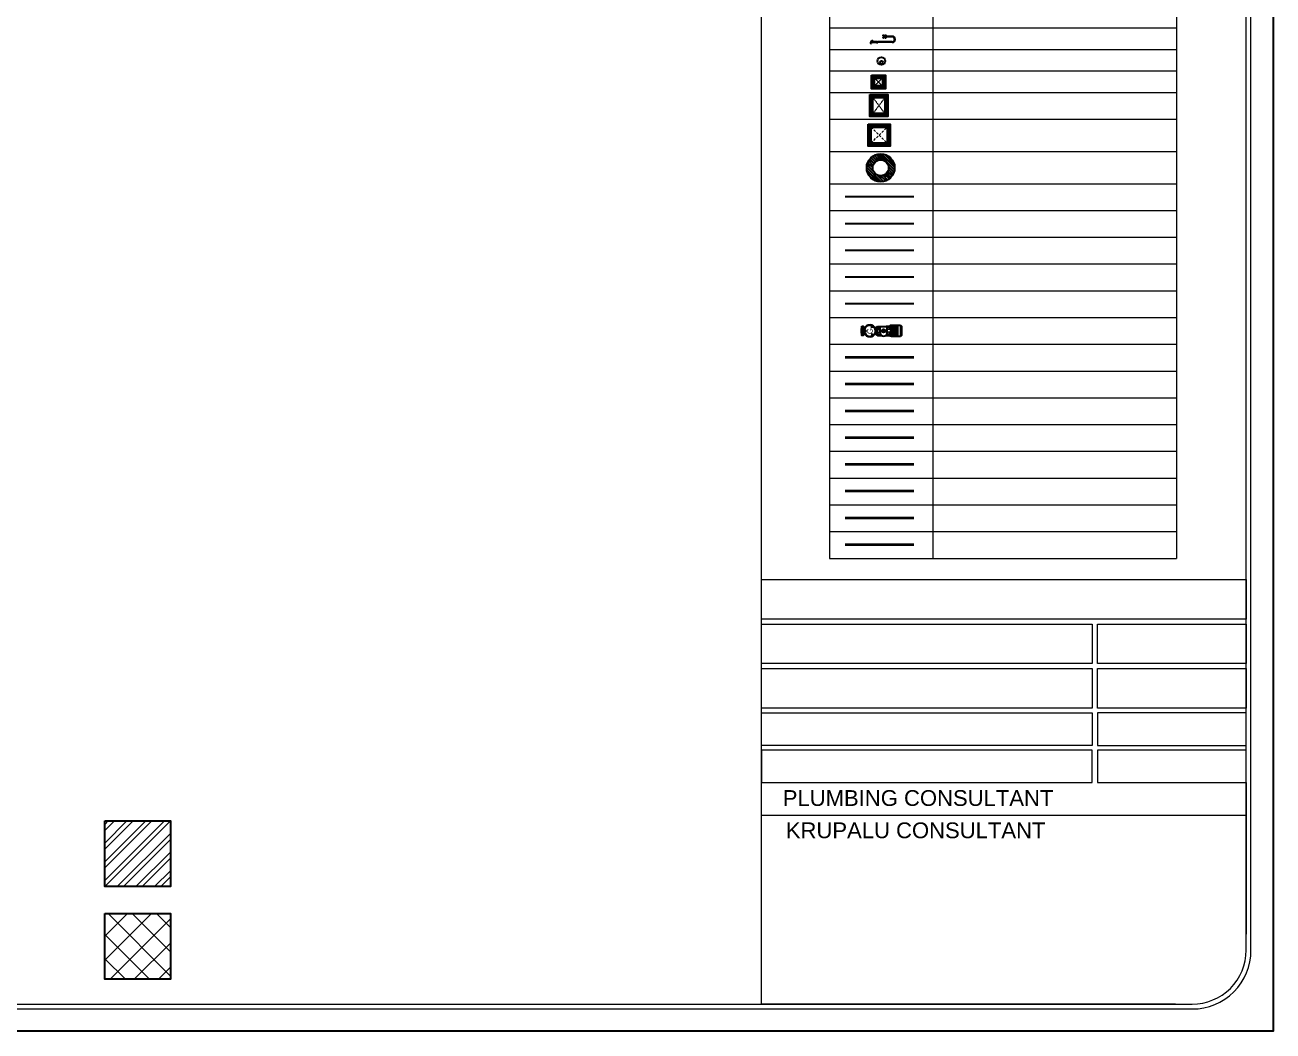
# Model space of a CAD drawing. Header units: inches. Extents: x 1807 to 67852, y 1160 to 20242.
# Drawn here: x 17851 to 18914, y 8125 to 8983 of the extents above; entities that cross this region are included whole.
import ezdxf
from ezdxf.enums import TextEntityAlignment as Align

# ---------------------------------------------------------------- set-up
doc = ezdxf.new("R2010")
doc.units = ezdxf.units.IN
doc.header["$MEASUREMENT"] = 0
doc.linetypes.add('DASHED2', pattern=[0.375, 0.25, -0.125])
for name, color, linetype, lineweight in [('0.75 WATER', 192, 'Continuous', 40), ('1 WATER', 44, 'Continuous', 40), ('1.5 WATER PIPE', 224, 'Continuous', 40), ('12 R.C.C.', 146, 'FENCELINE1', 30), ('18 R.C.C.', 98, 'FENCELINE1', 30), ('2 WATER PIPE', 225, 'Continuous', 40), ('2.5 WATER PIPE', 4, 'Continuous', 40), ('3 WATER PIPE', 3, 'Continuous', 40), ('4 R.C.C.', 6, 'FENCELINE1', 30), ('4 upvc pip', 5, 'Continuous', 30), ('4WATER PIPE', 36, 'Continuous', 40), ('9 R.C.C.', 15, 'FENCELINE1', 30), ('A-HATCH', 252, 'Continuous', 13), ('Bathing', 3, 'Continuous', 30), ('COLD WATER', 4, 'Continuous', 30), ('HATCH', 8, 'Continuous', 0), ('HOT LINE', 1, 'Continuous', 30), ('LEGEND', 7, 'Continuous', 15), ('M.H.', 1, 'Continuous', 30), ('SUNK', 216, 'Continuous', 30), ('SUNK HTACH', 165, 'Continuous', 15), ('WALLS', 7, 'Continuous', 20)]:
    doc.layers.add(name, color=color, linetype=linetype, lineweight=lineweight)
doc.layers.add('1.75', color=106, linetype='Continuous', lineweight=40, true_color=0x006b19)
doc.layers.add('6 R.C.C.', color=56, linetype='FENCELINE1', lineweight=30, true_color=0x707000)
doc.styles.add('Krupalu', font='arial.ttf', dxfattribs={"height": 8})
doc.styles.add('Krupalu 1', font='arial.ttf')
doc.linetypes.add('FENCELINE1', pattern='A,0.25,-0.1,[133,ltypeshp.shx,S=0.1,R=0,X=-0.1,Y=0],-0.1,1', length=1.45)

# ---------------------------------------------------------------- blocks, each defined once
blk = doc.blocks.new('MMKKJ')
at = {"layer": 'Bathing'}
for centre, radius in [((30550.07, -6434.31), 1.69), ((30550.07, -6434.87), 0.608)]:
    blk.add_circle(centre, radius, dxfattribs=at)
blk = doc.blocks.new('SDHGFH')
at = {"layer": 'HATCH'}
h = blk.add_hatch(dxfattribs=at)
h.set_pattern_fill('ANSI32', color=256, scale=4, style=0)
h.paths.add_polyline_path([(60723, -3901.4), (60702, -3901.4), (60702, -3922.4), (60723, -3922.4)])
h.paths.add_polyline_path([(60718.5, -3905.9), (60718.5, -3917.9), (60706.5, -3917.9), (60706.5, -3905.9)], flags=16)
at = {"layer": 'HATCH', "linetype": 'DASHED2'}
for p, q in [((60718.5, -3917.9), (60706.5, -3905.9)), ((60706.5, -3917.9), (60718.5, -3905.9))]:
    blk.add_line(p, q, dxfattribs=at)
at = {"layer": 'M.H.'}
for points in [[(60702, -3901.4), (60723, -3901.4), (60723, -3922.4), (60702, -3922.4)], [(60706.5, -3905.9), (60718.5, -3905.9), (60718.5, -3917.9), (60706.5, -3917.9)]]:
    blk.add_lwpolyline(points, close=True, dxfattribs=at)
blk = doc.blocks.new('fuy')
at = {"layer": 'COLD WATER'}
blk.add_hatch(color=256, dxfattribs=at).paths.add_polyline_path([(11218.78, 91113.83, 1), (11218.78, 91116.26, 1)])
for p, q in [((11216.68, 91128.92), (11215.83, 91130.13)), ((11219.4, 91131.29), (11217.19, 91131.29)), ((11220.96, 91128.92), (11221.8, 91130.13)), ((11215.3, 91119.47), (11215.3, 91116.53)), ((11215.3, 91119.47), (11222.13, 91119.47)), ((11216.63, 91121.27), (11215.52, 91119.47)), ((11220.83, 91121.23), (11222.11, 91119.47)), ((11222.13, 91119.47), (11222.13, 91113.03)), ((11215.3, 91113.55), (11215.3, 91109.55)), ((11222.13, 91109.55), (11222.13, 91113.03)), ((11214.65, 91102.61), (11214.65, 91104.5)), ((11214.65, 91104.5), (11222.94, 91104.5)), ((11222.94, 91102.61), (11214.65, 91102.61)), ((11222.94, 91104.5), (11222.94, 91102.61))]:
    blk.add_line(p, q, dxfattribs=at)
for points in [[(11222.17, 91130.96), (11222.17, 91130.13), (11215.46, 91130.13), (11215.46, 91130.96)], [(11217.19, 91130.96), (11217.19, 91131.29), (11220.44, 91131.29), (11220.44, 91130.96)]]:
    blk.add_lwpolyline(points, close=True, dxfattribs=at)
for points in [[(11214.9, 91109.55), (11214.9, 91110.14), (11215.3, 91110.14)], [(11222.69, 91104.5), (11222.69, 91109.55), (11214.9, 91109.55), (11214.9, 91104.5)], [(11222.69, 91109.55), (11222.69, 91110.19), (11222.13, 91110.19)], [(11222.94, 91102.61), (11222.2, 91101.85), (11215.43, 91101.85), (11214.65, 91102.61)]]:
    blk.add_lwpolyline(points, dxfattribs=at)
blk.add_circle((11218.78, 91115.04), 1.22, dxfattribs=at)
for start, end in [(163.62198, 16.37802), (16.37802, 163.62198)]:
    blk.add_arc((11218.82, 91125.08), 4.4, start, end, dxfattribs=at)
at = {"layer": 'HATCH'}
for p, q in [((11217.07, 91129.12), (11217.07, 91130.13)), ((11218.82, 91130.13), (11218.82, 91129.17)), ((11220.59, 91130.13), (11220.59, 91129.11)), ((11215.93, 91119.47), (11215.93, 91117.16)), ((11216.44, 91118.98), (11215.93, 91119.47)), ((11216.44, 91117.44), (11216.44, 91118.98)), ((11216.44, 91118.98), (11217.87, 91118.98)), ((11216.63, 91119.8), (11216.63, 91121.27)), ((11217.87, 91119.47), (11217.87, 91117.76)), ((11219.76, 91119.47), (11219.76, 91117.76)), ((11221.19, 91118.98), (11219.76, 91118.98)), ((11220.83, 91119.82), (11220.83, 91121.23)), ((11221.19, 91118.98), (11221.7, 91119.47)), ((11221.19, 91117.62), (11221.19, 91118.98)), ((11215.45, 91109.55), (11215.45, 91104.5)), ((11215.93, 91112.92), (11215.93, 91110.43)), ((11216.44, 91110.92), (11215.93, 91110.43)), ((11215.93, 91110.43), (11217.87, 91110.43)), ((11215.96, 91109.55), (11215.96, 91104.5)), ((11216.44, 91112.65), (11216.44, 91110.92)), ((11216.44, 91110.92), (11217.87, 91110.92)), ((11216.46, 91109.55), (11216.46, 91104.5)), ((11216.97, 91109.55), (11216.97, 91104.5)), ((11217.48, 91109.55), (11217.48, 91104.5)), ((11217.87, 91110.43), (11217.87, 91112.33)), ((11217.98, 91109.55), (11217.98, 91104.5)), ((11218.49, 91109.55), (11218.49, 91104.5)), ((11219, 91109.55), (11219, 91108.97)), ((11219.27, 91108.97), (11219.25, 91105.8)), ((11219.5, 91109.55), (11219.5, 91108.97)), ((11219.76, 91110.43), (11219.76, 91112.33)), ((11221.19, 91110.92), (11219.76, 91110.92)), ((11221.7, 91110.43), (11219.76, 91110.43)), ((11220.56, 91108.42), (11219.95, 91108.46)), ((11220.01, 91109.55), (11220.01, 91108.97)), ((11220.52, 91109.55), (11220.52, 91108.97)), ((11221.02, 91109.55), (11221.02, 91108.97)), ((11221.19, 91112.46), (11221.19, 91110.92)), ((11221.19, 91110.92), (11221.7, 91110.43)), ((11221.53, 91109.55), (11221.53, 91108.97)), ((11221.7, 91112.46), (11221.7, 91110.43)), ((11222.04, 91109.55), (11222.04, 91108.97)), ((11219, 91105.8), (11219, 91104.5)), ((11219.5, 91105.8), (11219.5, 91104.5)), ((11220.56, 91106.47), (11219.95, 91106.45)), ((11220.01, 91105.8), (11220.01, 91104.5)), ((11220.52, 91105.8), (11220.52, 91104.5)), ((11221.02, 91105.8), (11221.02, 91104.5)), ((11221.53, 91105.8), (11221.53, 91104.5)), ((11222.04, 91105.8), (11222.04, 91104.5))]:
    blk.add_line(p, q, dxfattribs=at)
for points in [[(11219.58, 91128.61, -0.312452), (11219.62, 91128.56, -0.02483), (11219.62, 91128.47, -0.312452), (11219.58, 91128.42, 0.242394), (11218.78, 91127.63, -0.312452), (11218.73, 91127.6, -0.02483), (11218.64, 91127.6, -0.312452), (11218.59, 91127.64, 0.242394), (11217.81, 91128.43, -0.312452), (11217.77, 91128.49, -0.02483), (11217.77, 91128.58, -0.312452), (11217.81, 91128.63, 0.242394), (11218.61, 91129.41, -0.312452), (11218.66, 91129.45, -0.02483), (11218.75, 91129.45, -0.312452), (11218.8, 91129.41, 0.242394)], [(11215.39, 91123.95, -0.312452), (11215.41, 91124.01, -0.02483), (11215.49, 91124.05, -0.312452), (11215.56, 91124.05, 0.242394), (11216.64, 91123.76, -0.312452), (11216.7, 91123.73, -0.02483), (11216.74, 91123.65, -0.312452), (11216.73, 91123.59, 0.242394), (11216.44, 91122.51, -0.312452), (11216.42, 91122.45, -0.02483), (11216.34, 91122.4, -0.312452), (11216.28, 91122.41, 0.242394), (11215.2, 91122.7, -0.312452), (11215.14, 91122.73, -0.02483), (11215.09, 91122.81, -0.312452), (11215.1, 91122.87, 0.242394)], [(11221.51, 91122.68, -0.312452), (11221.45, 91122.67, -0.02483), (11221.37, 91122.72, -0.312452), (11221.34, 91122.78, 0.242394), (11221.05, 91123.86, -0.312452), (11221.04, 91123.92, -0.02483), (11221.09, 91124, -0.312452), (11221.15, 91124.03, 0.242394), (11222.23, 91124.32, -0.312452), (11222.29, 91124.32, -0.02483), (11222.37, 91124.28, -0.312452), (11222.4, 91124.22, 0.242394), (11222.69, 91123.14, -0.312452), (11222.7, 91123.08, -0.02483), (11222.65, 91123, -0.312452), (11222.59, 91122.97, 0.242394)]]:
    blk.add_lwpolyline(points, format="xyb", close=True, dxfattribs=at)
for points in [[(11216.63, 91119.47), (11216.63, 91119.8), (11216.05, 91119.8), (11216.05, 91119.47)], [(11217.94, 91119.47), (11217.94, 91119.81), (11217.33, 91119.81), (11217.33, 91119.47)], [(11219.92, 91119.47), (11219.92, 91119.81), (11219.31, 91119.81), (11219.31, 91119.47)], [(11220.83, 91119.47), (11220.83, 91119.82), (11221.44, 91119.82), (11221.44, 91119.47)], [(11222.69, 91108.97), (11222.69, 91105.8), (11218.49, 91105.8), (11218.49, 91108.97)], [(11222.21, 91108.23), (11222.21, 91106.73), (11221.12, 91106.73), (11221.12, 91108.23)]]:
    blk.add_lwpolyline(points, close=True, dxfattribs=at)
for points in [[(11221.7, 91119.47), (11221.7, 91117.62)], [(11219.13, 91109.55), (11219.13, 91110.1), (11218.24, 91110.1), (11218.24, 91109.55)], [(11220.94, 91108.78), (11220.35, 91108.78), (11219.95, 91108.46), (11219.95, 91106.45), (11220.32, 91106.07), (11220.93, 91106.08)], [(11222.69, 91108.42), (11222.23, 91108.78), (11220.94, 91108.78), (11220.56, 91108.42), (11220.56, 91106.47), (11220.93, 91106.08), (11222.27, 91106.08), (11222.69, 91106.52)]]:
    blk.add_lwpolyline(points, dxfattribs=at)
at = {"layer": 'HATCH', "ltscale": 0.5}
blk.add_circle((11218.78, 91115.04), 1.42, dxfattribs=at)
at = {"layer": 'HATCH'}
for centre, radius, start, end in [((11218.82, 91125.08), 3.84, 98.38775, 206.33381), ((11218.82, 91125.08), 3.84, 18.84286, 85.75014), ((11218.82, 91125.08), 3.84, 338.97142, 18.84286), ((11218.82, 91125.08), 3.84, 218.97142, 326.33381), ((11218.82, 91115.04), 2.88, 63.93821, 116.06179), ((11218.82, 91115.04), 2.88, 243.93821, 296.06179)]:
    blk.add_arc(centre, radius, start, end, dxfattribs=at)
at = {"layer": 'HOT LINE'}
for p, q in [((11217.41, 91117.62), (11221.81, 91117.62)), ((11221.81, 91112.46), (11221.81, 91117.62)), ((11217.41, 91112.46), (11221.81, 91112.46))]:
    blk.add_line(p, q, dxfattribs=at)
blk.add_arc((11217.41, 91115.04), 2.58, 90, 270, dxfattribs=at)
at = {"layer": 'LEGEND', "style": 'Krupalu 1'}
blk.add_text('G', height=4, dxfattribs=at).set_placement((11218.61, 91123.17), align=Align.CENTER)
blk = doc.blocks.new('GDFHJHUKU')
at = {"layer": 'HATCH'}
h = blk.add_hatch(dxfattribs=at)
h.set_pattern_fill('ANSI32', color=256, scale=4, style=0)
h.paths.add_polyline_path([(60715.7, -3842.5), (60688.7, -3842.5), (60688.7, -3875.5), (60715.7, -3875.5)])
h.paths.add_polyline_path([(60711.2, -3871), (60693.2, -3871), (60693.2, -3847), (60711.2, -3847)], flags=16)
at = {"layer": 'HATCH', "linetype": 'DASHED2', "ltscale": 3}
for p, q in [((60693.2, -3847), (60711.2, -3871)), ((60693.2, -3871), (60711.2, -3847))]:
    blk.add_line(p, q, dxfattribs=at)
at = {"layer": 'M.H.'}
for points in [[(60688.7, -3842.5), (60715.7, -3842.5), (60715.7, -3875.5), (60688.7, -3875.5)], [(60693.2, -3847), (60711.2, -3847), (60711.2, -3871), (60693.2, -3871)]]:
    blk.add_lwpolyline(points, close=True, dxfattribs=at)
blk = doc.blocks.new('ASDFDSF')
at = {"layer": 'HATCH'}
h = blk.add_hatch(dxfattribs=at)
h.set_pattern_fill('ANSI32', color=256, scale=4, style=0)
h.paths.add_polyline_path([(60739.9, -3794.5), (60706.9, -3794.5), (60706.9, -3827.5), (60739.9, -3827.5)])
h.paths.add_polyline_path([(60735.4, -3799), (60735.4, -3823), (60711.4, -3823), (60711.4, -3799)], flags=16)
at = {"layer": 'HATCH', "linetype": 'DASHED2', "ltscale": 15}
for p, q in [((60711.4, -3799), (60735.4, -3823)), ((60711.4, -3823), (60735.4, -3799))]:
    blk.add_line(p, q, dxfattribs=at)
at = {"layer": 'M.H.'}
for points in [[(60706.9, -3794.5), (60739.9, -3794.5), (60739.9, -3827.5), (60706.9, -3827.5)], [(60711.4, -3799), (60735.4, -3799), (60735.4, -3823), (60711.4, -3823)]]:
    blk.add_lwpolyline(points, close=True, dxfattribs=at)
blk = doc.blocks.new('DFGHERA')
at = {"layer": 'HATCH'}
h = blk.add_hatch(dxfattribs=at)
h.set_pattern_fill('ANSI32', color=256, scale=8, angle=90, style=0)
h.paths.add_polyline_path([(60596.9, -3942.1, 1), (60638.9, -3942.1, 1)])
h.paths.add_polyline_path([(60629.9, -3942.1, 1), (60605.9, -3942.1, 1)], flags=16)
at = {"layer": 'M.H.'}
for radius in [21, 12]:
    blk.add_circle((60617.9, -3942.1), radius, dxfattribs=at)
blk = doc.blocks.new('JGHVB')
at = {"layer": 'Bathing'}
for p, q in [((30486.14, -6376.03), (30485.23, -6375.86)), ((30486.21, -6375.68), (30485.3, -6375.51)), ((30485.7, -6377.86), (30485.7, -6375.95)), ((30486.05, -6377.86), (30485.7, -6377.86)), ((30485.7, -6378.67), (30485.7, -6377.9)), ((30486.05, -6377.9), (30485.7, -6377.9)), ((30486.05, -6376.67), (30485.71, -6376.67)), ((30485.72, -6377.9), (30485.72, -6377.86)), ((30486.03, -6377.9), (30486.03, -6377.86)), ((30486.05, -6377.86), (30486.05, -6376.02)), ((30486.05, -6378.67), (30486.05, -6377.9)), ((30486.2, -6375.99), (30486.67, -6376.47)), ((30486.24, -6375.83), (30486.73, -6376.41)), ((30486, -6378.87), (30485.74, -6378.87)), ((30485.74, -6378.87), (30485.74, -6379.27)), ((30486, -6379.27), (30485.74, -6379.27)), ((30485.78, -6386.66, -7.68), (30485.78, -6379.27)), ((30485.98, -6386.66, -7.68), (30485.98, -6379.27)), ((30486, -6378.87), (30486, -6379.27)), ((30488.47, -6382.84), (30488.25, -6383.06)), ((30488.26, -6382.37), (30488.47, -6382.59)), ((30488.39, -6382.23), (30488.61, -6382.45)), ((30488.61, -6382.98), (30488.39, -6383.2)), ((30488.52, -6383.31), (30488.52, -6383.57)), ((30488.52, -6383.31), (30488.61, -6383.31)), ((30488.52, -6383.57), (30488.69, -6383.57, 0)), ((30488.61, -6382.98), (30488.61, -6383.48)), ((30488.87, -6383.48), (30488.61, -6383.48)), ((30488.64, -6386.66, -3.21), (30488.64, -6383.57, 0)), ((30488.64, -6386.66, -3.21), (30488.64, -6383.57, 0)), ((30488.64, -6386.66, -3.8), (30488.64, -6383.61, -0.62)), ((30488.95, -6383.57), (30488.69, -6383.57, 0)), ((30488.84, -6386.66, -3.21), (30488.84, -6383.57, 0)), ((30488.84, -6386.66, -3.21), (30488.84, -6383.57, 0)), ((30488.84, -6386.66, -3.8), (30488.84, -6383.61, -0.62)), ((30489.08, -6382.23), (30488.86, -6382.45)), ((30488.87, -6382.98), (30489.08, -6383.2)), ((30488.87, -6382.98), (30488.87, -6383.48)), ((30488.95, -6383.31), (30488.87, -6383.31)), ((30488.95, -6383.31), (30488.95, -6383.57)), ((30489.22, -6382.37), (30489, -6382.59)), ((30489, -6382.84), (30489.22, -6383.06))]:
    blk.add_line(p, q, dxfattribs=at)
for centre, radius in [((30488.19, -6382.17), 0.212), ((30488.19, -6383.26), 0.212), ((30488.74, -6382.72), 0.295), ((30488.74, -6382.72), 0.197), ((30489.28, -6382.17), 0.212), ((30489.29, -6383.26), 0.212)]:
    blk.add_circle(centre, radius, dxfattribs=at)
for centre, radius, start, end in [((30486.71, -6376.45), 0.0415, 210.38984, 54.06161), ((30486.55, -6378.58), 0.857, 181.59502, 199.5098), ((30485.2, -6378.58), 0.857, 340.4902, 358.40498), ((30487.31, -6386.65, -7.68), 1.53, 180.35372, 359.64628), ((30487.31, -6386.65, -7.68), 1.33, 180.35372, 359.64628)]:
    blk.add_arc(centre, radius, start, end, dxfattribs=at)
at = {"layer": 'Bathing', "extrusion": (0, 0, -1)}
blk.add_ellipse((30485.26, -6375.68), major_axis=(-0.034, -0.175), ratio=0.332332, dxfattribs=at)
blk.add_ellipse((30486.18, -6375.86), major_axis=(-0.034, -0.175), ratio=0.332332, start_param=3.141593, end_param=6.283185, dxfattribs=at)

msp = doc.modelspace()

# ---------------------------------------------------------------- hatches: boundary and pattern name
at = {"layer": 'SUNK HTACH', "ltscale": 10}
h = msp.add_hatch(dxfattribs=at)
h.set_pattern_fill('ANSI32', color=63, scale=30, angle=180, style=0)
h.set_pattern_definition([(225, (17918.547, 8248.498), (7.955, -7.955), []), (225, (17913.244, 8248.498), (7.955, -7.955), [])])
h.paths.add_polyline_path([(17918.5, 8304.5), (17974.5, 8304.5), (17974.5, 8248.5), (17918.5, 8248.5)])
h = msp.add_hatch(dxfattribs=at)
h.set_pattern_fill('ANSI37', color=1, scale=116.64, style=0)
h.set_pattern_definition([(45, (9867.371, -104776.134), (-10.3096169, 10.3096169), []), (135, (9867.371, -104776.134), (-10.3096169, -10.3096169), [])])
h.paths.add_polyline_path([(17918.5, 8225.5), (17974.5, 8225.5), (17974.5, 8169.5), (17918.5, 8169.5)])

# ---------------------------------------------------------------- linework, layer by layer
at = {"layer": '0.75 WATER', "ltscale": 10}
msp.add_line((18607.7, 8539.6, -4), (18549.2, 8539.6, -4), dxfattribs=at)
at = {"layer": '1 WATER', "ltscale": 10}
msp.add_line((18607.7, 8562.4, -4), (18549.2, 8562.4, -4), dxfattribs=at)
at = {"layer": '1.5 WATER PIPE', "ltscale": 10}
msp.add_line((18607.7, 8608, -4), (18549.2, 8608, -4), dxfattribs=at)
at = {"layer": '1.75', "ltscale": 10}
msp.add_line((18607.7, 8585.2, -4), (18549.2, 8585.2, -4), dxfattribs=at)
at = {"layer": '12 R.C.C.', "ltscale": 5}
msp.add_line((18607.7, 8813.2, -4), (18549.2, 8813.2, -4), dxfattribs=at)
at = {"layer": '18 R.C.C.', "ltscale": 5}
msp.add_line((18607.7, 8836, -4), (18549.2, 8836, -4), dxfattribs=at)
at = {"layer": '2 WATER PIPE', "ltscale": 10}
msp.add_line((18607.7, 8630.8, -4), (18549.2, 8630.8, -4), dxfattribs=at)
at = {"layer": '2.5 WATER PIPE', "ltscale": 10}
msp.add_line((18607.7, 8653.6, -4), (18549.2, 8653.6, -4), dxfattribs=at)
at = {"layer": '3 WATER PIPE', "ltscale": 10}
msp.add_line((18607.7, 8676.4, -4), (18549.2, 8676.4, -4), dxfattribs=at)
at = {"layer": '4 R.C.C.', "ltscale": 5}
msp.add_line((18607.7, 8744.8, -4), (18549.2, 8744.8, -4), dxfattribs=at)
at = {"layer": '4 upvc pip'}
msp.add_lwpolyline([(16490.4, 9838.8), (18913.6, 9838.8), (18913.6, 8125.4), (16490.4, 8125.4)], close=True, dxfattribs=at)
at = {"layer": '4WATER PIPE', "ltscale": 10}
msp.add_line((18607.7, 8699.2, -4), (18549.2, 8699.2, -4), dxfattribs=at)
at = {"layer": '6 R.C.C.', "ltscale": 5}
msp.add_line((18607.7, 8767.6, -4), (18549.2, 8767.6, -4), dxfattribs=at)
at = {"layer": '9 R.C.C.', "ltscale": 5}
msp.add_line((18607.7, 8790.4, -4), (18549.2, 8790.4, -4), dxfattribs=at)
at = {"layer": 'A-HATCH'}
msp.add_line((18478, 8148.4), (18478, 9815.9), dxfattribs=at)
for points in [[(18847.8, 9820), (16552.1, 9820, 0.414214), (16509.2, 9777.1), (16509.2, 8191.2, 0.414214), (16556.1, 8144.2), (18844.8, 8144.2, 0.414214), (18894.8, 8194.2), (18894.8, 9773, 0.414214)], [(18847.8, 9815.9), (16552.1, 9815.9, 0.414214), (16513.3, 9777.1), (16513.3, 8191.2, 0.414214), (16556.1, 8148.4), (18844.8, 8148.4, 0.414214), (18890.7, 8194.2), (18890.7, 9773, 0.414214)]]:
    msp.add_lwpolyline(points, format="xyb", close=True, dxfattribs=at)
at = {"layer": 'HATCH', "ltscale": 10}
for p, q in [((18478, 8148.4), (18478, 8337.1)), ((18890.7, 8337.1), (18890.7, 8207.9)), ((18830.6, 8148.4), (18478, 8148.4))]:
    msp.add_line(p, q, dxfattribs=at)
at = {"layer": 'HATCH', "ltscale": 40}
msp.add_line((18478, 8309.2), (18890.7, 8309.2), dxfattribs=at)
at = {"layer": 'HATCH', "ltscale": 10}
for points in [[(18478, 8510), (18890.7, 8510), (18890.7, 8476.2), (18478, 8476.2)], [(18478, 8472.1), (18759.6, 8472.1), (18759.6, 8438.4), (18478, 8438.4)], [(18764.2, 8472.1), (18890.7, 8472.1), (18890.7, 8438.4), (18764.2, 8438.4)], [(18478, 8434.3), (18759.6, 8434.3), (18759.6, 8400.5), (18478, 8400.5)], [(18764.2, 8434.3), (18890.7, 8434.3), (18890.7, 8400.5), (18764.2, 8400.5)], [(18764.2, 8368.8), (18890.7, 8368.8), (18890.7, 8396.4), (18764.2, 8396.4)], [(18759.6, 8364.7), (18478, 8364.7), (18478, 8337.1), (18759.6, 8337.1)], [(18764.2, 8337.1), (18890.7, 8337.1), (18890.7, 8364.7), (18764.2, 8364.7)]]:
    msp.add_lwpolyline(points, close=True, dxfattribs=at)
msp.add_lwpolyline([(18597.5, 8368.8), (18478, 8368.8), (18478, 8396.4), (18759.6, 8396.4), (18759.6, 8368.8), (18597.5, 8368.8)], dxfattribs=at)
at = {"layer": 'SUNK'}
for points in [[(17918.5, 8304.5), (17974.5, 8304.5), (17974.5, 8248.5), (17918.5, 8248.5)], [(17918.5, 8225.5), (17974.5, 8225.5), (17974.5, 8169.5), (17918.5, 8169.5)]]:
    msp.add_lwpolyline(points, close=True, dxfattribs=at)
at = {"layer": 'WALLS'}
for p, q in [((18535.9, 9359.5), (18535.9, 8528.1)), ((18623.9, 9359.5), (18623.9, 8528.1)), ((18831.4, 9359.5), (18831.4, 8528.1)), ((18535.9, 8980.1), (18831.4, 8980.1)), ((18535.9, 8961.7), (18831.4, 8961.7)), ((18535.9, 8943.3), (18831.4, 8943.3)), ((18535.9, 8925), (18831.4, 8925)), ((18535.9, 8902.2), (18831.4, 8902.2)), ((18535.9, 8874.7), (18831.4, 8874.7)), ((18535.9, 8847.2), (18831.4, 8847.2)), ((18535.9, 8824.4), (18831.4, 8824.4)), ((18535.9, 8801.7), (18831.4, 8801.7)), ((18535.9, 8778.9), (18831.4, 8778.9)), ((18535.9, 8756.1), (18831.4, 8756.1)), ((18535.9, 8733.3), (18831.4, 8733.3)), ((18535.9, 8710.5), (18831.4, 8710.5)), ((18535.9, 8687.7), (18831.4, 8687.7)), ((18535.9, 8664.9), (18831.4, 8664.9)), ((18535.9, 8642.1), (18831.4, 8642.1)), ((18535.9, 8619.3), (18831.4, 8619.3)), ((18535.9, 8596.5), (18831.4, 8596.5)), ((18535.9, 8573.7), (18831.4, 8573.7)), ((18535.9, 8550.9), (18831.4, 8550.9)), ((18535.9, 8528.1), (18831.4, 8528.1))]:
    msp.add_line(p, q, dxfattribs=at)

# ---------------------------------------------------------------- block references
at = {"layer": 'Bathing', "xscale": 1.651744327461226, "yscale": 1.651744327461226, "zscale": 1.651744327461226, "rotation": 90}
msp.add_blockref('JGHVB', (8040.1, -41387, 4.6), dxfattribs=at)
at = {"layer": 'Bathing', "xscale": 1.98209319295467, "yscale": 1.98209319295467, "zscale": 1.98209319295467}
msp.add_blockref('MMKKJ', (-41973.1, 21705.2), dxfattribs=at)
at = {"layer": 'COLD WATER', "xscale": 1.156221029222858, "yscale": 1.156221029222858, "zscale": 1.156221029222858, "rotation": 90}
msp.add_blockref('fuy', (123931, -4249.5), dxfattribs=at)
at = {"layer": 'M.H.', "xscale": 0.5665483043192008, "yscale": 0.5665483043192008, "zscale": 0.5665483043192008}
for name, p in [('SDHGFH', (-15819, 11150.2, -0.1)), ('GDFHJHUKU', (-15812.8, 11100.1)), ('ASDFDSF', (-15824.6, 11047.8)), ('DFGHERA', (-15763.6, 11094.2))]:
    msp.add_blockref(name, p, dxfattribs=at)

# ---------------------------------------------------------------- texts
at = {"layer": 'HOT LINE', "style": 'Krupalu'}
for s, p in [('PLUMBING CONSULTANT', (18496, 8317.2)), ('KRUPALU CONSULTANT                          ', (18498.6, 8289.7))]:
    msp.add_text(s, height=13.439, dxfattribs=at).set_placement(p)

doc.saveas('drawing.dxf')
